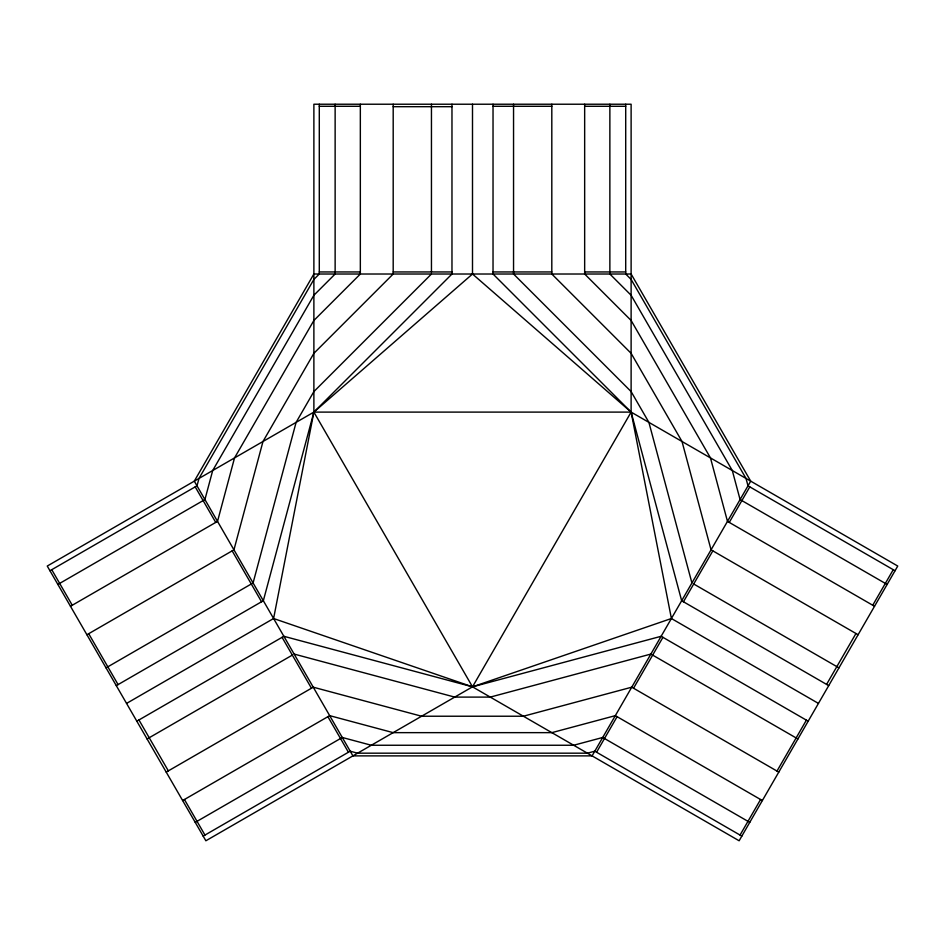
<?xml version="1.0" encoding="UTF-8"?>
<svg xmlns="http://www.w3.org/2000/svg" width="945" height="945" viewBox="0 0 945 945"><rect width="100%" height="100%" fill="white"/><g stroke="black" fill="none" stroke-linecap="round" stroke-linejoin="round"><path stroke-width="1.42" d="M126.559 703.411L273.601 618.514L313.882 412.103L313.882 104.222L631.118 104.222L631.118 412.103L671.399 618.514L818.441 703.411M596.578 752.232L617.109 716.676M633.54 688.232L662.929 637.332M683.448 601.776L712.837 550.864M729.268 522.42L749.798 486.864M826.568 684.404L855.957 633.504M740.041 835.061L760.571 799.505M776.991 771.061L806.392 720.149M872.731 605.249L893.249 569.693M431.452 274.015L313.882 391.584L296.104 422.368L253.083 582.959L106.029 667.855M472.5 104.222L472.5 274.015L313.882 412.103L47.25 566.055L205.868 840.778L472.5 686.838L671.399 618.514M49.955 570.733L196.997 485.836L198.982 478.453L313.882 279.425L319.292 274.015L319.292 104.222M57.869 584.447L204.923 499.551L212.696 470.527L313.882 295.265L335.132 274.015L335.132 104.222M70.473 606.277L217.527 521.38L234.525 457.923L313.882 320.473L360.34 274.015L360.34 104.222M86.905 634.733L233.947 549.836L262.982 441.492L313.882 353.324L393.191 274.015L393.191 104.222M116.294 685.633L263.336 600.736L313.882 412.103L451.97 274.015L451.97 104.222M136.824 721.189L283.866 636.292L472.5 686.838L739.132 840.778L897.75 566.055L631.118 412.103L472.5 274.015M147.089 738.966L292.336 655.098M166.214 772.1L313.256 687.192L421.6 716.227L523.4 716.227L631.744 687.192L778.786 772.1M182.633 800.545L329.687 715.649L393.144 732.647L551.856 732.647L615.313 715.649L762.367 800.545M195.237 822.374L342.291 737.478L371.314 745.251L573.686 745.251L602.709 737.478L749.763 822.374M203.163 836.101L350.205 751.204L357.588 753.177L587.412 753.177L594.795 751.204L741.837 836.101M319.292 106.289L360.34 106.289M493.03 106.289L551.809 106.289M584.66 106.289L625.708 106.289M393.191 106.69L451.97 106.69M319.292 271.947L360.34 271.947M393.191 271.947L451.97 271.947M493.03 271.947L551.809 271.947M584.66 271.947L625.708 271.947M294.131 654.07L454.722 697.103L490.278 697.103L650.869 654.07L797.911 738.966M273.601 618.514L472.5 686.838L661.134 636.292L808.176 721.189M895.045 570.733L748.003 485.836L746.018 478.453L631.118 279.425L625.708 274.015L625.708 104.222M887.131 584.447L740.077 499.551L732.304 470.527L631.118 295.265L609.868 274.015L609.868 104.222M874.527 606.277L727.473 521.38L710.475 457.923L631.118 320.473L584.66 274.015L584.66 104.222M858.095 634.733L711.053 549.836L682.018 441.492L631.118 353.324L551.809 274.015L551.809 104.222M693.713 583.998L838.971 667.855M828.706 685.633L681.664 600.736L631.118 412.103L493.03 274.015L493.03 104.222M195.202 486.864L215.732 522.42M232.163 550.864L261.552 601.776M282.071 637.332L311.46 688.232M327.891 716.676L348.421 752.232M138.95 719.96L168.34 770.86M51.751 569.693L72.269 605.249M88.7 633.693L118.09 684.605M184.429 799.505L204.959 835.061M691.917 582.959L648.896 422.368L631.118 391.584L513.548 274.015L513.548 104.222M431.452 104.222L431.452 271.947M313.882 274.015L194.292 481.147L352.91 755.882L592.09 755.882L750.708 481.147L631.118 274.015L313.882 274.015M631.118 412.103L472.5 686.838L313.882 412.103L631.118 412.103"/></g></svg>
